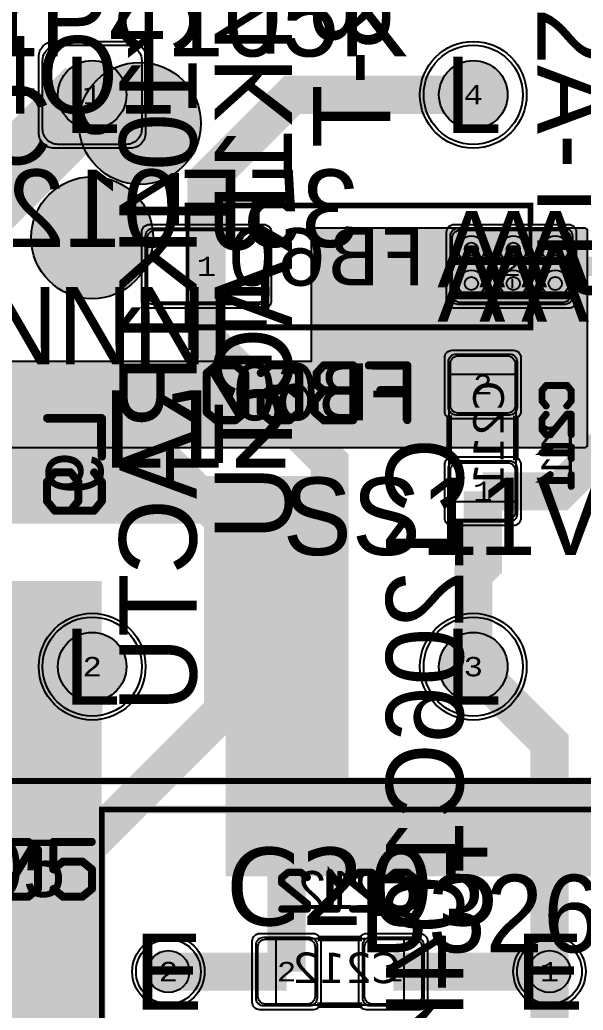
# Model space of a CAD drawing. Extents: x -23 to 289, y -67 to 135.
# Drawn here: x 252.35 to 267.13, y 12.74 to 38.72 of the extents above; entities that cross this region are included whole.
import ezdxf
from ezdxf.enums import TextEntityAlignment as Align

# ---------------------------------------------------------------- set-up
doc = ezdxf.new("R2010")
doc.units = 0
doc.header["$MEASUREMENT"] = 0
for name, color, linetype in [('ASSEMBLY_OUTLINES_BTM', 191, 'CONTINUOUS'), ('ASSEMBLY_OUTLINES_TOP', 102, 'CONTINUOUS'), ('ASSEMBLY_PART_NUMBERS_BTM', 191, 'CONTINUOUS'), ('ASSEMBLY_PART_NUMBERS_TOP', 102, 'CONTINUOUS'), ('ASSEMBLY_REF_DES_BTM', 191, 'CONTINUOUS'), ('ASSEMBLY_REF_DES_TOP', 102, 'CONTINUOUS'), ('DRILL_DRAWING', 21, 'CONTINUOUS'), ('GENERATED_SILKSCREEN_BTM', 255, 'CONTINUOUS'), ('GENERATED_SILKSCREEN_TOP', 140, 'CONTINUOUS'), ('PART_HOLES_LAYER_BOTTOM', 30, 'CONTINUOUS'), ('PART_HOLES_LAYER_TOP', 30, 'CONTINUOUS'), ('PART_PADS_LAYER_BOTTOM', 230, 'CONTINUOUS'), ('PART_PADS_LAYER_TOP', 150, 'CONTINUOUS'), ('PART_PADS_SMD_BTM', 230, 'CONTINUOUS'), ('PIN_NUMBERS_BTM', 8, 'CONTINUOUS'), ('PIN_NUMBERS_TOP', 8, 'CONTINUOUS'), ('PLACEMENT_OUTLINES_BTM', 222, 'CONTINUOUS'), ('PLACEMENT_OUTLINES_TOP', 130, 'CONTINUOUS'), ('PLANE_DATA_LAYER_TOP', 150, 'CONTINUOUS'), ('PLANE_SHAPES_LAYER_TOP', 150, 'CONTINUOUS'), ('SILKSCREEN_OUTLINES_BTM', 211, 'CONTINUOUS'), ('SILKSCREEN_OUTLINES_TOP', 150, 'CONTINUOUS'), ('SILKSCREEN_REF_DES_BTM', 211, 'CONTINUOUS'), ('SILKSCREEN_REF_DES_TOP', 150, 'CONTINUOUS'), ('SOLDERMASK_PADS_BTM', 12, 'CONTINUOUS'), ('SOLDERMASK_PADS_TOP', 180, 'CONTINUOUS'), ('SOLDERPASTE_PADS_BTM', 12, 'CONTINUOUS'), ('TRACES_LAYER_BOTTOM', 230, 'CONTINUOUS'), ('TRACES_LAYER_TOP', 150, 'CONTINUOUS'), ('VIA_HOLES_LAYER_BOTTOM', 30, 'CONTINUOUS'), ('VIA_HOLES_LAYER_TOP', 30, 'CONTINUOUS'), ('VIA_PADS_LAYER_BOTTOM', 230, 'CONTINUOUS'), ('VIA_PADS_LAYER_TOP', 150, 'CONTINUOUS')]:
    doc.layers.add(name, color=color, linetype=linetype)
doc.styles.add('COURIER_NEW', font='COUR.TTF')
doc.styles.add('VERDANA', font='verdana.TTF')
doc.styles.add('VERIBEST_GERBER_0', font='txt')

msp = doc.modelspace()

# ---------------------------------------------------------------- hatches: boundary and pattern name
at = {"layer": 'ASSEMBLY_OUTLINES_TOP'}
h = msp.add_hatch(color=256, dxfattribs=at)
edge = h.paths.add_edge_path()
edge.add_arc((255.5, 36), 1.600781, 0, 360)
at = {"layer": 'GENERATED_SILKSCREEN_TOP'}
h = msp.add_hatch(color=256, dxfattribs=at)
edge = h.paths.add_edge_path()
edge.add_arc((254.25, 33), 1.600781, 0, 360)
at = {"layer": 'PART_HOLES_LAYER_BOTTOM'}
h = msp.add_hatch(color=256, dxfattribs=at)
edge = h.paths.add_edge_path()
edge.add_arc((254.25, 36.75), 0.9, 0, 360)
h = msp.add_hatch(color=256, dxfattribs=at)
edge = h.paths.add_edge_path()
edge.add_arc((264.25, 36.75), 0.9, 0, 360)
h = msp.add_hatch(color=256, dxfattribs=at)
edge = h.paths.add_edge_path()
edge.add_arc((254.25, 21.75), 0.9, 0, 360)
h = msp.add_hatch(color=256, dxfattribs=at)
edge = h.paths.add_edge_path()
edge.add_arc((264.25, 21.75), 0.9, 0, 360)
h = msp.add_hatch(color=256, dxfattribs=at)
edge = h.paths.add_edge_path()
edge.add_arc((256.25, 13.75), 0.55, 0, 360)
h = msp.add_hatch(color=256, dxfattribs=at)
edge = h.paths.add_edge_path()
edge.add_arc((266.25, 13.75), 0.55, 0, 360)
at = {"layer": 'PART_HOLES_LAYER_TOP'}
h = msp.add_hatch(color=256, dxfattribs=at)
edge = h.paths.add_edge_path()
edge.add_arc((254.25, 36.75), 0.9, 0, 360)
h = msp.add_hatch(color=256, dxfattribs=at)
edge = h.paths.add_edge_path()
edge.add_arc((264.25, 36.75), 0.9, 0, 360)
h = msp.add_hatch(color=256, dxfattribs=at)
edge = h.paths.add_edge_path()
edge.add_arc((254.25, 21.75), 0.9, 0, 360)
h = msp.add_hatch(color=256, dxfattribs=at)
edge = h.paths.add_edge_path()
edge.add_arc((264.25, 21.75), 0.9, 0, 360)
h = msp.add_hatch(color=256, dxfattribs=at)
edge = h.paths.add_edge_path()
edge.add_arc((256.25, 13.75), 0.55, 0, 360)
h = msp.add_hatch(color=256, dxfattribs=at)
edge = h.paths.add_edge_path()
edge.add_arc((266.25, 13.75), 0.55, 0, 360)
at = {"layer": 'PLANE_DATA_LAYER_TOP'}
msp.add_hatch(color=256, dxfattribs=at).paths.add_polyline_path([(267.25, 33.1738, 0.414213562373095), (267.1738, 33.25), (260.0762, 33.25, 0.414213562373095), (260, 33.1738), (260, 29.750008, -0.414213562373095), (259.999992, 29.75), (231.8262, 29.75, 0.414213562373095), (231.75, 29.6738), (231.75, 27.5762, 0.414213562373095), (231.8262, 27.5), (267.1738, 27.5, 0.414213562373095), (267.25, 27.5762)], flags=0)
h = msp.add_hatch(color=256, dxfattribs=at)
h.paths.add_polyline_path([(272.5, 7.5762, -0.414213562373095), (272.4238, 7.5), (268.8262, 7.5, -0.414213562373095), (268.75, 7.5762), (268.75, 16.249992, 0.414213562373095), (268.749992, 16.25), (257.8262, 16.25, -0.414213562373095), (257.75, 16.3262), (257.75, 25.499992, 0.414213562373095), (257.749992, 25.5), (227.3262, 25.5, -0.414213562373095), (227.25, 25.5762), (227.25, 29.6738, -0.414213562373095), (227.3262, 29.75), (231.1738, 29.75, -0.414213562373095), (231.25, 29.6738), (231.25, 26.750008, 0.414213562373095), (231.250008, 26.75), (260.6738, 26.75, -0.414213562373095), (260.75, 26.6738), (260.75, 18.750008, 0.414213562373095), (260.750008, 18.75), (268.749992, 18.75, 0.414213562373095), (268.75, 18.750008), (268.75, 24.9238, -0.414213562373095), (268.8262, 25), (272.4238, 25, -0.414213562373095), (272.5, 24.9238)], flags=0)
h.paths.add_polyline_path([(271.35, 9.2, 0.414213562373095), (272.25, 10.1), (272.25, 11.3, 0.414213562373095), (271.35, 12.2), (270.15, 12.2, 0.414213562373095), (269.25, 11.3), (269.25, 10.1, 0.414213562373095), (270.15, 9.2)], flags=0)
h.paths.add_polyline_path([(269.25, 14.9, -0.9999999999999999), (272.25, 14.9, -0.9999999999999999)], flags=0)
h.paths.add_polyline_path([(269.25, 19.1, -0.9999999999999999), (272.25, 19.1, -0.9999999999999999)], flags=0)
h.paths.add_polyline_path([(269.25, 23.3, -0.9999999999999999), (272.25, 23.3, -0.9999999999999999)], flags=0)
h = msp.add_hatch(color=256, dxfattribs=at)
h.paths.add_polyline_path([(264.5, 0.8262, -0.414213562373095), (264.4238, 0.75), (254.5762, 0.75, -0.414213562373095), (254.5, 0.8262), (254.5, 7.999992, 0.414213562373095), (254.499992, 8), (242.8262, 8, -0.414213562373095), (242.75, 8.0762), (242.75, 18.4238, -0.414213562373095), (242.8262, 18.5), (250.749992, 18.5, 0.414213562373095), (250.75, 18.500008), (250.75, 23.9238, -0.414213562373095), (250.8262, 24), (254.4238, 24, -0.414213562373095), (254.5, 23.9238), (254.5, 23.618133, -0.4416541567299518), (254.416741, 23.542261, 0.4416528711656548), (252.45, 21.750001), (252.45, 21.749999, 0.4416528711656548), (254.416741, 19.957739, -0.4416541567299518), (254.5, 19.881867), (254.5, 11.500008, 0.414213562373095), (254.500008, 11.5), (264.4238, 11.5, -0.414213562373095), (264.5, 11.4238)], flags=0)
h.paths.add_polyline_path([(254.9, 4.75, -0.9999999999999999), (257.6, 4.75, -0.9999999999999999)], flags=0)
for points in [[(254.25, 21.75), (253.878642, 23.589081)], [(254.25, 21.75), (252.376329, 21.652625)], [(254.25, 21.75), (254.071282, 19.882331)]]:
    msp.add_hatch(color=256, dxfattribs=at).paths.add_polyline_path(points, is_closed=False, flags=0)
at = {"layer": 'SILKSCREEN_OUTLINES_TOP'}
h = msp.add_hatch(color=256, dxfattribs=at)
edge = h.paths.add_edge_path()
edge.add_arc((254.25, 33), 1.600781, 0, 360)
at = {"layer": 'VIA_HOLES_LAYER_BOTTOM'}
h = msp.add_hatch(color=256, dxfattribs=at)
edge = h.paths.add_edge_path()
edge.add_arc((264.2, 32.7), 0.175, 0, 360)
h = msp.add_hatch(color=256, dxfattribs=at)
edge = h.paths.add_edge_path()
edge.add_arc((265.3, 32.7), 0.175, 0, 360)
h = msp.add_hatch(color=256, dxfattribs=at)
edge = h.paths.add_edge_path()
edge.add_arc((266.4, 32.7), 0.175, 0, 360)
h = msp.add_hatch(color=256, dxfattribs=at)
edge = h.paths.add_edge_path()
edge.add_arc((264.2, 31.8), 0.175, 0, 360)
h = msp.add_hatch(color=256, dxfattribs=at)
edge = h.paths.add_edge_path()
edge.add_arc((265.3, 31.8), 0.175, 0, 360)
h = msp.add_hatch(color=256, dxfattribs=at)
edge = h.paths.add_edge_path()
edge.add_arc((266.4, 31.8), 0.175, 0, 360)
at = {"layer": 'VIA_HOLES_LAYER_TOP'}
h = msp.add_hatch(color=256, dxfattribs=at)
edge = h.paths.add_edge_path()
edge.add_arc((264.2, 32.7), 0.175, 0, 360)
h = msp.add_hatch(color=256, dxfattribs=at)
edge = h.paths.add_edge_path()
edge.add_arc((265.3, 32.7), 0.175, 0, 360)
h = msp.add_hatch(color=256, dxfattribs=at)
edge = h.paths.add_edge_path()
edge.add_arc((266.4, 32.7), 0.175, 0, 360)
h = msp.add_hatch(color=256, dxfattribs=at)
edge = h.paths.add_edge_path()
edge.add_arc((264.2, 31.8), 0.175, 0, 360)
h = msp.add_hatch(color=256, dxfattribs=at)
edge = h.paths.add_edge_path()
edge.add_arc((265.3, 31.8), 0.175, 0, 360)
h = msp.add_hatch(color=256, dxfattribs=at)
edge = h.paths.add_edge_path()
edge.add_arc((266.4, 31.8), 0.175, 0, 360)

# ---------------------------------------------------------------- linework, layer by layer
at = {"layer": 'ASSEMBLY_OUTLINES_BTM', "const_width": 0.1}
msp.add_lwpolyline([(256.75, 30.65), (256.75, 33.85), (265.75, 33.85), (265.75, 30.65)], close=True, dxfattribs=at)
at = {"layer": 'ASSEMBLY_OUTLINES_BTM'}
for points in [[(263.62, 26.07), (263.62, 29.42), (265.37, 29.42), (265.37, 26.07)], [(259.08, 12.87), (259.08, 14.62), (262.43, 14.62), (262.43, 12.87)]]:
    msp.add_lwpolyline(points, close=True, dxfattribs=at)
at = {"layer": 'ASSEMBLY_OUTLINES_TOP', "const_width": 0.2}
for points in [[(250.75, 18.75), (250.75, 39.75), (267.75, 39.75), (267.75, 18.75)], [(254.5, 9.5), (254.5, 18), (268, 18), (268, 9.5)]]:
    msp.add_lwpolyline(points, close=True, dxfattribs=at)
at = {"layer": 'ASSEMBLY_OUTLINES_TOP'}
msp.add_circle((255.5, 36), 1.600781, dxfattribs=at)
at = {"layer": 'GENERATED_SILKSCREEN_BTM', "const_width": 0.15}
for points in [[(265.750005, 33.325), (265.749995, 33.325), (265.749995, 33.849995), (256.750005, 33.849995), (256.750005, 33.325), (256.749995, 33.325), (256.749995, 33.85, -0.4142135624), (256.75, 33.850005), (265.75, 33.850005, -0.4142135624), (265.750005, 33.85), (265.750005, 33.325)], [(265.750005, 30.65, -0.4142135624), (265.75, 30.649995), (256.75, 30.649995, -0.4142135624), (256.749995, 30.65), (256.749995, 31.175), (256.750005, 31.175), (256.750005, 30.650005), (265.749995, 30.650005), (265.749995, 31.175), (265.750005, 31.175), (265.750005, 30.65)], [(263.620005, 27.157911, 1.22306e-05), (263.619995, 27.157902), (263.619995, 28.342098, 1.22306e-05), (263.620005, 28.342089), (263.620005, 27.157911)], [(265.370005, 27.166156, 1.1642e-05), (265.369995, 27.166164), (265.369995, 28.333836, 1.1642e-05), (265.370005, 28.333844), (265.370005, 27.166156)], [(261.333844, 14.620005, 1.1642e-05), (261.333836, 14.619995), (260.166164, 14.619995, 1.1642e-05), (260.166156, 14.620005), (261.333844, 14.620005)], [(261.342098, 12.869995), (260.157902, 12.869995, 1.22306e-05), (260.157911, 12.870005), (261.342089, 12.870005, 1.22306e-05), (261.342098, 12.869995)]]:
    msp.add_lwpolyline(points, format="xyb", dxfattribs=at)
for points in [[(258.2815, 29.473), (258.0295, 29.6785), (258.0235, 29.68), (258.0205, 29.6815), (258.0175, 29.683), (258.0115, 29.6845), (257.506, 29.6845), (257.5, 29.683), (257.497, 29.6815), (257.4925, 29.68), (257.4865, 29.6785), (257.2345, 29.473), (257.23, 29.4655), (257.2285, 29.4595), (257.2255, 29.455), (257.224, 29.449), (257.224, 28.42), (257.2255, 28.4155), (257.2285, 28.405), (257.23, 28.402), (257.2345, 28.396), (257.4865, 28.1905), (257.4925, 28.189), (257.497, 28.1875), (257.4985, 28.186), (257.5015, 28.1845), (257.506, 28.1845), (258.0115, 28.1845), (258.0175, 28.186), (258.0235, 28.1875), (258.0295, 28.1905), (258.2815, 28.396), (258.286, 28.399), (258.2875, 28.4005), (258.2905, 28.405), (258.2935, 28.4155), (258.295, 28.42), (258.295, 29.449), (258.2935, 29.455), (258.2905, 29.4595), (258.289, 29.4655), (258.2815, 29.473)], [(258.097, 28.321), (258.0025, 28.246), (257.518, 28.246), (257.284, 28.435), (257.284, 29.434), (257.3725, 29.5045), (258.097, 28.321)], [(258.2335, 29.434), (258.2335, 28.435), (258.145, 28.36), (257.419, 29.5435), (257.518, 29.623), (258.0025, 29.623), (258.2335, 29.434)], [(258.904, 29.6785), (258.652, 29.473), (258.646, 29.4655), (258.643, 29.4535), (258.6445, 29.4445), (258.6475, 29.437), (258.652, 29.431), (258.6595, 29.425), (258.667, 29.4205), (258.6745, 29.419), (258.682, 29.419), (258.688, 29.4235), (258.934, 29.623), (259.42, 29.623), (259.651, 29.434), (259.651, 28.8955), (259.447, 29.062), (259.441, 29.0635), (259.438, 29.065), (259.4365, 29.065), (259.4365, 29.0665), (259.429, 29.068), (258.9235, 29.068), (258.9175, 29.0665), (258.9175, 29.065), (258.9145, 29.065), (258.91, 29.0635), (258.9055, 29.062), (258.652, 28.858), (258.6505, 28.8535), (258.6475, 28.852), (258.646, 28.8505), (258.646, 28.8475), (258.643, 28.837), (258.6415, 28.8325), (258.6415, 28.42), (258.643, 28.4125), (258.646, 28.4065), (258.6475, 28.4005), (258.652, 28.396), (258.904, 28.1905), (258.9115, 28.1875), (258.913, 28.186), (258.9175, 28.186), (258.919, 28.1845), (258.9205, 28.1845), (258.9235, 28.1845), (259.429, 28.1845), (259.435, 28.186), (259.441, 28.1875), (259.447, 28.1905), (259.699, 28.396), (259.7035, 28.399), (259.705, 28.4005), (259.708, 28.405), (259.711, 28.4155), (259.7125, 28.42), (259.7125, 29.449), (259.711, 29.4565), (259.708, 29.4625), (259.705, 29.4655), (259.7035, 29.4685), (259.699, 29.473), (259.447, 29.6785), (259.441, 29.68), (259.438, 29.6815), (259.435, 29.683), (259.429, 29.6845), (258.9235, 29.6845), (258.9175, 29.683), (258.9145, 29.6815), (258.91, 29.68), (258.904, 29.6785)], [(260.1085, 29.4595), (260.302, 29.674), (260.3125, 29.6815), (260.323, 29.6845), (261.1015, 29.6845), (261.112, 29.6815), (261.121, 29.674), (261.1285, 29.665), (261.1315, 29.6545), (261.1315, 28.999), (261.1315, 28.9945), (261.1315, 28.99), (261.1315, 28.2145), (261.1285, 28.204), (261.121, 28.1935), (261.112, 28.186), (261.1015, 28.1845), (260.314, 28.1845), (260.068, 28.399), (260.062, 28.408), (260.059, 28.42), (260.059, 28.741), (260.2795, 28.99), (260.122, 29.116), (260.1175, 29.122), (260.113, 29.1295), (260.11, 29.137), (260.1085, 29.1415), (260.1085, 29.4595)], [(261.0685, 29.623), (260.338, 29.623), (260.17, 29.4355), (260.17, 29.158), (260.3365, 29.0245), (261.0685, 29.0245), (261.0685, 29.623)], [(261.5065, 29.623), (261.496, 29.626), (261.487, 29.632), (261.4825, 29.6425), (261.481, 29.653), (261.4825, 29.665), (261.487, 29.674), (261.496, 29.6815), (261.5065, 29.6845), (262.519, 29.6845), (262.5295, 29.6815), (262.5385, 29.674), (262.546, 29.665), (262.549, 29.6545), (262.549, 28.2145), (262.546, 28.204), (262.5385, 28.195), (262.5295, 28.1905), (262.519, 28.189), (262.507, 28.1905), (262.4965, 28.195), (262.489, 28.204), (262.486, 28.2145), (262.486, 28.972), (261.8065, 28.972), (261.796, 28.9735), (261.787, 28.981), (261.7825, 28.9915), (261.781, 29.002), (261.7825, 29.0125), (261.787, 29.023), (261.796, 29.0305), (261.8065, 29.0335), (262.486, 29.0335), (262.486, 29.623), (261.5065, 29.623)], [(266.8336, 29.0004), (266.724, 29.1348), (266.7216, 29.1388), (266.7184, 29.1396), (266.7152, 29.1412), (266.7112, 29.142), (266.1624, 29.142), (266.1584, 29.1412), (266.1552, 29.1396), (266.1536, 29.138), (266.152, 29.1372), (266.1496, 29.1348), (266.04, 29.0004), (266.0392, 28.998), (266.0384, 28.9956), (266.0376, 28.9948), (266.0368, 28.9916), (266.0368, 28.722), (266.0376, 28.718), (266.0384, 28.7164), (266.0392, 28.714), (266.04, 28.7116), (266.1496, 28.5764), (266.1536, 28.5732), (266.16, 28.5716), (266.164, 28.5724), (266.1688, 28.574), (266.172, 28.5764), (266.1752, 28.5804), (266.1776, 28.5844), (266.1784, 28.5884), (266.1784, 28.5924), (266.176, 28.5956), (266.0696, 28.7276), (266.0696, 28.986), (266.1704, 29.1092), (266.7032, 29.1092), (266.804, 28.986), (266.804, 28.7276), (266.6976, 28.5956), (266.696, 28.5924), (266.6952, 28.5884), (266.696, 28.5844), (266.6984, 28.5804), (266.7016, 28.5764), (266.7056, 28.574), (266.7096, 28.5724), (266.7152, 28.5716), (266.72, 28.5732), (266.724, 28.5764), (266.8336, 28.7116), (266.8352, 28.7148), (266.836, 28.7156), (266.836, 28.718), (266.8368, 28.7188), (266.8368, 28.7196), (266.8368, 28.722), (266.8368, 28.9916), (266.836, 28.9948), (266.8352, 28.998), (266.8336, 29.0004)], [(259.651, 28.8175), (259.651, 28.435), (259.42, 28.246), (258.9355, 28.246), (258.7015, 28.435), (258.7015, 28.8175), (258.9355, 29.008), (259.42, 29.008), (259.651, 28.8175)], [(261.0685, 28.963), (260.3395, 28.963), (260.119, 28.7155), (260.119, 28.4335), (260.3365, 28.246), (261.0685, 28.246), (261.0685, 28.963)], [(254.504, 28.299), (254.516, 28.296), (254.5235, 28.287), (254.5325, 28.2795), (254.534, 28.269), (254.534, 27.2565), (254.5325, 27.246), (254.525, 27.237), (254.5145, 27.2325), (254.504, 27.231), (254.492, 27.2325), (254.4815, 27.237), (254.4755, 27.246), (254.4725, 27.2565), (254.4725, 28.236), (253.064, 28.236), (253.0535, 28.239), (253.0445, 28.2465), (253.04, 28.257), (253.0385, 28.269), (253.04, 28.2795), (253.0445, 28.2885), (253.0535, 28.296), (253.064, 28.299), (254.504, 28.299)], [(266.04, 27.9564), (266.1496, 27.822), (266.1536, 27.8196), (266.1568, 27.8188), (266.1592, 27.8172), (266.1624, 27.8164), (266.272, 27.8164), (266.2744, 27.8172), (266.28, 27.8188), (266.284, 27.8196), (266.2856, 27.822), (266.7184, 28.3548), (266.804, 28.3548), (266.804, 27.8324), (266.8056, 27.8268), (266.8088, 27.822), (266.8144, 27.8196), (266.8208, 27.8188), (266.8264, 27.8196), (266.832, 27.822), (266.8352, 27.8268), (266.8368, 27.8324), (266.8368, 28.3716), (266.8352, 28.378), (266.8312, 28.382), (266.8272, 28.386), (266.8208, 28.3876), (266.7112, 28.3876), (266.7088, 28.3868), (266.7032, 28.3852), (266.7008, 28.3836), (266.6992, 28.382), (266.6976, 28.3804), (266.264, 27.8484), (266.1704, 27.8484), (266.0696, 27.9732), (266.0696, 28.2316), (266.176, 28.362), (266.1776, 28.3676), (266.1768, 28.3724), (266.1744, 28.378), (266.1696, 28.3812), (266.1648, 28.3844), (266.1592, 28.3852), (266.1536, 28.3844), (266.1496, 28.3804), (266.04, 28.246), (266.0392, 28.2428), (266.0384, 28.2404), (266.0376, 28.2396), (266.0368, 28.2364), (266.0368, 27.9668), (266.0376, 27.9636), (266.0376, 27.9628), (266.0384, 27.962), (266.0392, 27.9596), (266.04, 27.9564)], [(266.804, 27.5164), (266.8056, 27.5228), (266.8088, 27.526), (266.8144, 27.5284), (266.8208, 27.5292), (266.8264, 27.5284), (266.832, 27.526), (266.836, 27.5228), (266.8368, 27.5164), (266.8368, 27.2044), (266.836, 27.1988), (266.832, 27.194), (266.8264, 27.1916), (266.8208, 27.1908), (266.8144, 27.1916), (266.8088, 27.194), (266.8056, 27.1988), (266.804, 27.2044), (266.804, 27.3452), (266.0528, 27.3452), (266.0472, 27.346), (266.0432, 27.3484), (266.0408, 27.3524), (266.04, 27.358), (266.0392, 27.362), (266.0392, 27.366), (266.0408, 27.3692), (266.044, 27.3724), (266.2632, 27.5284), (266.2688, 27.5308), (266.2744, 27.5308), (266.2792, 27.5284), (266.2832, 27.5244), (266.2864, 27.5196), (266.288, 27.514), (266.288, 27.5108), (266.2864, 27.5084), (266.2848, 27.506), (266.2824, 27.5044), (266.1032, 27.3764), (266.804, 27.3764), (266.804, 27.5164)], [(254.528, 26.6145), (254.3225, 26.8665), (254.315, 26.874), (254.306, 26.8755), (254.2955, 26.874), (254.285, 26.868), (254.2775, 26.862), (254.2715, 26.8515), (254.27, 26.8425), (254.273, 26.832), (254.4725, 26.5875), (254.4725, 26.103), (254.2835, 25.869), (253.745, 25.869), (253.91, 26.073), (253.913, 26.079), (253.9145, 26.0805), (253.916, 26.085), (253.916, 26.091), (253.916, 26.5965), (253.916, 26.6025), (253.913, 26.6115), (253.91, 26.6145), (253.706, 26.8665), (253.7045, 26.8695), (253.7015, 26.8725), (253.697, 26.8755), (253.6865, 26.8785), (253.6805, 26.88), (253.2695, 26.88), (253.262, 26.8785), (253.256, 26.8755), (253.2515, 26.8725), (253.25, 26.8695), (253.2455, 26.8665), (253.04, 26.6145), (253.0385, 26.6085), (253.037, 26.604), (253.0355, 26.6025), (253.034, 26.5965), (253.034, 26.091), (253.0355, 26.085), (253.0355, 26.0835), (253.037, 26.082), (253.0385, 26.0775), (253.04, 26.0715), (253.2455, 25.8195), (253.253, 25.815), (253.259, 25.8135), (253.2635, 25.8105), (253.2695, 25.809), (254.2985, 25.809), (254.303, 25.8105), (254.3135, 25.8135), (254.3165, 25.815), (254.3225, 25.8195), (254.528, 26.0715), (254.531, 26.079), (254.5325, 26.0805), (254.5325, 26.0835), (254.534, 26.0865), (254.534, 26.088), (254.534, 26.091), (254.534, 26.5965), (254.5325, 26.6025), (254.531, 26.6085), (254.528, 26.6145)], [(253.2845, 26.8185), (253.6655, 26.8185), (253.856, 26.5875), (253.856, 26.103), (253.6655, 25.869), (253.2845, 25.869), (253.0955, 26.103), (253.0955, 26.5875), (253.2845, 26.8185)], [(266.804, 26.7884), (266.8056, 26.7948), (266.8088, 26.798), (266.8144, 26.8004), (266.8208, 26.8012), (266.8264, 26.8004), (266.832, 26.798), (266.836, 26.7948), (266.8368, 26.7884), (266.8368, 26.4764), (266.836, 26.4708), (266.832, 26.466), (266.8264, 26.4636), (266.8208, 26.4628), (266.8144, 26.4636), (266.8088, 26.466), (266.8056, 26.4708), (266.804, 26.4764), (266.804, 26.6172), (266.0528, 26.6172), (266.0472, 26.618), (266.0432, 26.6204), (266.0408, 26.6244), (266.04, 26.63), (266.0392, 26.634), (266.0392, 26.638), (266.0408, 26.6412), (266.044, 26.6444), (266.2632, 26.8004), (266.2688, 26.8028), (266.2744, 26.8028), (266.2792, 26.8004), (266.2832, 26.7964), (266.2864, 26.7916), (266.288, 26.786), (266.288, 26.7828), (266.2864, 26.7804), (266.2848, 26.778), (266.2824, 26.7764), (266.1032, 26.6484), (266.804, 26.6484), (266.804, 26.7884)], [(259.3785, 16.369), (259.2105, 16.232), (259.2075, 16.227), (259.2065, 16.223), (259.2045, 16.22), (259.2035, 16.216), (259.2035, 16.079), (259.2045, 16.075), (259.2065, 16.069), (259.2075, 16.064), (259.2105, 16.062), (259.8765, 15.521), (259.8765, 15.414), (259.2235, 15.414), (259.2165, 15.412), (259.2105, 15.408), (259.2075, 15.401), (259.2065, 15.393), (259.2075, 15.386), (259.2105, 15.379), (259.2165, 15.375), (259.2235, 15.373), (259.8975, 15.373), (259.9055, 15.375), (259.9105, 15.38), (259.9155, 15.385), (259.9175, 15.393), (259.9175, 15.53), (259.9165, 15.533), (259.9145, 15.54), (259.9125, 15.543), (259.9115, 15.545), (259.9085, 15.547), (259.2435, 16.089), (259.2435, 16.206), (259.3995, 16.332), (259.7225, 16.332), (259.8855, 16.199), (259.8925, 16.197), (259.8995, 16.198), (259.9055, 16.201), (259.9105, 16.207), (259.9135, 16.213), (259.9145, 16.22), (259.9135, 16.227), (259.9115, 16.23), (259.9085, 16.232), (259.7405, 16.369), (259.7365, 16.37), (259.7345, 16.371), (259.7325, 16.372), (259.7285, 16.373), (259.3915, 16.373), (259.3875, 16.372), (259.3855, 16.371), (259.3825, 16.37), (259.3785, 16.369)], [(260.6835, 15.414), (260.6915, 15.412), (260.6965, 15.408), (260.6985, 15.401), (260.6995, 15.393), (260.6985, 15.386), (260.6965, 15.379), (260.6915, 15.374), (260.6835, 15.373), (260.2935, 15.373), (260.2865, 15.374), (260.2805, 15.379), (260.2775, 15.386), (260.2765, 15.393), (260.2775, 15.401), (260.2805, 15.408), (260.2865, 15.412), (260.2935, 15.414), (260.4695, 15.414), (260.4695, 16.353), (260.4705, 16.36), (260.4735, 16.365), (260.4785, 16.368), (260.4855, 16.369), (260.4905, 16.37), (260.4955, 16.37), (260.4995, 16.368), (260.5035, 16.364), (260.6985, 16.09), (260.7005, 16.086), (260.7015, 16.083), (260.7015, 16.076), (260.6985, 16.07), (260.6935, 16.065), (260.6875, 16.061), (260.6805, 16.059), (260.6765, 16.059), (260.6735, 16.06), (260.6685, 16.066), (260.5085, 16.29), (260.5085, 15.414), (260.6835, 15.414)], [(261.2335, 16.369), (261.0655, 16.232), (261.0625, 16.227), (261.0615, 16.223), (261.0595, 16.22), (261.0585, 16.216), (261.0585, 16.079), (261.0595, 16.075), (261.0615, 16.069), (261.0625, 16.064), (261.0655, 16.062), (261.7315, 15.521), (261.7315, 15.414), (261.0785, 15.414), (261.0715, 15.412), (261.0655, 15.408), (261.0625, 15.401), (261.0615, 15.393), (261.0625, 15.386), (261.0655, 15.379), (261.0715, 15.375), (261.0785, 15.373), (261.7525, 15.373), (261.7605, 15.375), (261.7655, 15.38), (261.7705, 15.385), (261.7725, 15.393), (261.7725, 15.53), (261.7715, 15.533), (261.7695, 15.54), (261.7675, 15.543), (261.7665, 15.545), (261.7635, 15.547), (261.0985, 16.089), (261.0985, 16.206), (261.2545, 16.332), (261.5775, 16.332), (261.7405, 16.199), (261.7475, 16.197), (261.7545, 16.198), (261.7605, 16.201), (261.7655, 16.207), (261.7685, 16.213), (261.7695, 16.22), (261.7685, 16.227), (261.7665, 16.23), (261.7635, 16.232), (261.5955, 16.369), (261.5915, 16.37), (261.5895, 16.371), (261.5875, 16.372), (261.5835, 16.373), (261.2465, 16.373), (261.2425, 16.372), (261.2405, 16.371), (261.2375, 16.37), (261.2335, 16.369)], [(262.5385, 15.377), (262.7065, 15.514), (262.7115, 15.517), (262.7125, 15.521), (262.7145, 15.525), (262.7155, 15.53), (262.7155, 16.216), (262.7145, 16.221), (262.7125, 16.225), (262.7105, 16.227), (262.7095, 16.229), (262.7075, 16.232), (262.5385, 16.369), (262.5355, 16.37), (262.5325, 16.371), (262.5315, 16.372), (262.5275, 16.373), (262.1905, 16.373), (262.1855, 16.372), (262.1835, 16.371), (262.1805, 16.37), (262.1775, 16.369), (262.0085, 16.232), (262.0045, 16.227), (262.0025, 16.219), (262.0035, 16.213), (262.0055, 16.208), (262.0085, 16.204), (262.0135, 16.2), (262.0185, 16.197), (262.0235, 16.196), (262.0285, 16.196), (262.0325, 16.199), (262.1975, 16.332), (262.5205, 16.332), (262.6745, 16.206), (262.6745, 15.54), (262.5205, 15.414), (262.1975, 15.414), (262.0325, 15.547), (262.0285, 15.549), (262.0235, 15.55), (262.0185, 15.549), (262.0135, 15.546), (262.0085, 15.542), (262.0055, 15.537), (262.0035, 15.531), (262.0025, 15.525), (262.0045, 15.519), (262.0085, 15.514), (262.1775, 15.377), (262.1815, 15.375), (262.1825, 15.374), (262.1855, 15.374), (262.1865, 15.373), (262.1875, 15.373), (262.1905, 15.373), (262.5275, 15.373), (262.5315, 15.374), (262.5355, 15.375), (262.5385, 15.377)]]:
    msp.add_lwpolyline(points, dxfattribs=at)
at = {"layer": 'GENERATED_SILKSCREEN_TOP', "const_width": 0.15}
for points in [[(250.75, 18.75), (250.75, 39.75), (267.75, 39.75), (267.75, 18.75)], [(254.5, 9.5), (254.5, 18), (268, 18), (268, 9.5)]]:
    msp.add_lwpolyline(points, close=True, dxfattribs=at)
for points in [[(251.846, 16.934), (251.846, 15.935), (251.9345, 15.86), (252.6605, 17.0435), (252.5615, 17.123), (252.077, 17.123), (251.846, 16.934)], [(252.068, 17.1845), (252.5735, 17.1845), (252.5795, 17.183), (252.581, 17.183), (252.5825, 17.1815), (252.587, 17.18), (252.593, 17.1785), (252.845, 16.973), (252.8495, 16.9655), (252.851, 16.9595), (252.854, 16.955), (252.8555, 16.949), (252.8555, 15.92), (252.854, 15.9155), (252.851, 15.905), (252.8495, 15.902), (252.845, 15.896), (252.593, 15.6905), (252.587, 15.689), (252.584, 15.6875), (252.581, 15.686), (252.578, 15.6845), (252.5735, 15.6845), (252.068, 15.6845)], [(253.484, 16.6685), (253.478, 16.667), (253.4735, 16.6655), (253.4675, 16.6625), (253.2635, 16.4975), (253.2635, 17.123), (254.243, 17.123), (254.2535, 17.126), (254.2625, 17.132), (254.267, 17.1425), (254.2685, 17.153), (254.267, 17.165), (254.2625, 17.174), (254.2535, 17.1815), (254.243, 17.1845), (253.2305, 17.1845), (253.22, 17.1815), (253.211, 17.174), (253.2035, 17.165), (253.2005, 17.1545), (253.2005, 16.433), (253.202, 16.4225), (253.2065, 16.415), (253.2125, 16.4105), (253.223, 16.4075), (253.2305, 16.4045), (253.2365, 16.403), (253.244, 16.4045), (253.25, 16.409), (253.4945, 16.6085), (253.979, 16.6085), (254.213, 16.418), (254.213, 15.935), (253.979, 15.7475), (253.4945, 15.7475), (253.25, 15.9455), (253.2395, 15.95), (253.2305, 15.95), (253.2215, 15.944), (253.2125, 15.9365), (253.2065, 15.926), (253.205, 15.9155), (253.2065, 15.905), (253.214, 15.8975), (253.4675, 15.6905), (253.472, 15.6875), (253.478, 15.6875), (253.484, 15.6845), (253.9895, 15.6845), (253.994, 15.6845), (253.9955, 15.686), (253.997, 15.686), (254, 15.6875), (254.003, 15.6875), (254.009, 15.6905), (254.2625, 15.8975), (254.267, 15.902), (254.2685, 15.905), (254.2715, 15.914), (254.273, 15.92), (254.273, 16.433), (254.2715, 16.439), (254.2685, 16.448), (254.2685, 16.451), (254.267, 16.4525), (254.264, 16.4555), (254.2625, 16.4585), (254.009, 16.6625), (254.0015, 16.6655), (253.9955, 16.667), (253.9895, 16.6685), (253.484, 16.6685)], [(251.9825, 15.821), (252.077, 15.746), (252.5615, 15.746), (252.7955, 15.935), (252.7955, 16.934), (252.707, 17.0045), (251.9825, 15.821)]]:
    msp.add_lwpolyline(points, dxfattribs=at)
at = {"layer": 'GENERATED_SILKSCREEN_TOP'}
msp.add_circle((254.25, 33), 1.600781, dxfattribs=at)
at = {"layer": 'PART_HOLES_LAYER_BOTTOM'}
for centre, radius in [((254.25, 36.75), 0.9), ((264.25, 36.75), 0.9), ((254.25, 21.75), 0.9), ((264.25, 21.75), 0.9), ((256.25, 13.75), 0.55), ((266.25, 13.75), 0.55)]:
    msp.add_circle(centre, radius, dxfattribs=at)
at = {"layer": 'PART_HOLES_LAYER_TOP'}
for centre, radius in [((254.25, 36.75), 0.9), ((264.25, 36.75), 0.9), ((254.25, 21.75), 0.9), ((264.25, 21.75), 0.9), ((256.25, 13.75), 0.55), ((266.25, 13.75), 0.55)]:
    msp.add_circle(centre, radius, dxfattribs=at)
at = {"layer": 'PART_PADS_LAYER_BOTTOM'}
msp.add_lwpolyline([(252.95, 37.65, -0.4142135624), (253.35, 38.05), (255.15, 38.05, -0.4142135624), (255.55, 37.65), (255.55, 35.85, -0.4142135624), (255.15, 35.45), (253.35, 35.45, -0.4142135624), (252.95, 35.85)], format="xyb", close=True, dxfattribs=at)
for centre, radius in [((264.25, 36.75), 1.3), ((254.25, 21.75), 1.3), ((264.25, 21.75), 1.3), ((256.25, 13.75), 0.85), ((266.25, 13.75), 0.85)]:
    msp.add_circle(centre, radius, dxfattribs=at)
at = {"layer": 'PART_PADS_LAYER_TOP'}
msp.add_lwpolyline([(252.95, 37.65, -0.4142135624), (253.35, 38.05), (255.15, 38.05, -0.4142135624), (255.55, 37.65), (255.55, 35.85, -0.4142135624), (255.15, 35.45), (253.35, 35.45, -0.4142135624), (252.95, 35.85)], format="xyb", close=True, dxfattribs=at)
for centre, radius in [((264.25, 36.75), 1.3), ((254.25, 21.75), 1.3), ((264.25, 21.75), 1.3), ((256.25, 13.75), 0.85), ((266.25, 13.75), 0.85)]:
    msp.add_circle(centre, radius, dxfattribs=at)
at = {"layer": 'PART_PADS_SMD_BTM'}
for points in [[(255.65, 33.05, -0.4142135624), (255.85, 33.25), (258.65, 33.25, -0.4142135624), (258.85, 33.05), (258.85, 31.45, -0.4142135624), (258.65, 31.25), (255.85, 31.25, -0.4142135624), (255.65, 31.45)], [(263.65, 33.05, -0.4142135624), (263.85, 33.25), (266.65, 33.25, -0.4142135624), (266.85, 33.05), (266.85, 31.45, -0.4142135624), (266.65, 31.25), (263.85, 31.25, -0.4142135624), (263.65, 31.45)], [(263.6, 29.75, -0.4142135624), (263.8, 29.95), (265.2, 29.95, -0.4142135624), (265.4, 29.75), (265.4, 28.55, -0.4142135624), (265.2, 28.35), (263.8, 28.35, -0.4142135624), (263.6, 28.55)], [(263.6, 26.95, -0.4142135624), (263.8, 27.15), (265.2, 27.15, -0.4142135624), (265.4, 26.95), (265.4, 25.75, -0.4142135624), (265.2, 25.55), (263.8, 25.55, -0.4142135624), (263.6, 25.75)], [(258.75, 12.85, -0.4142135624), (258.55, 13.05), (258.55, 14.45, -0.4142135624), (258.75, 14.65), (259.95, 14.65, -0.4142135624), (260.15, 14.45), (260.15, 13.05, -0.4142135624), (259.95, 12.85)], [(261.55, 12.85, -0.4142135624), (261.35, 13.05), (261.35, 14.45, -0.4142135624), (261.55, 14.65), (262.75, 14.65, -0.4142135624), (262.95, 14.45), (262.95, 13.05, -0.4142135624), (262.75, 12.85)]]:
    msp.add_lwpolyline(points, format="xyb", close=True, dxfattribs=at)
at = {"layer": 'PLACEMENT_OUTLINES_BTM'}
for points in [[(256.75, 30.65), (256.75, 33.85), (265.75, 33.85), (265.75, 30.65)], [(263.62, 26.07), (263.62, 29.42), (265.37, 29.42), (265.37, 26.07)], [(259.08, 12.87), (259.08, 14.62), (262.43, 14.62), (262.43, 12.87)]]:
    msp.add_lwpolyline(points, close=True, dxfattribs=at)
at = {"layer": 'PLACEMENT_OUTLINES_TOP'}
for points in [[(250.75, 18.75), (250.75, 39.75), (267.75, 39.75), (267.75, 18.75)], [(254.5, 9.5), (254.5, 18), (268, 18), (268, 9.5)]]:
    msp.add_lwpolyline(points, close=True, dxfattribs=at)
at = {"layer": 'PLANE_DATA_LAYER_TOP'}
msp.add_lwpolyline([(267.25, 33.1738, 0.4142135624), (267.1738, 33.25), (260.0762, 33.25, 0.4142135624), (260, 33.1738), (260, 29.750008, -0.4142135624), (259.999992, 29.75), (231.8262, 29.75, 0.4142135624), (231.75, 29.6738), (231.75, 27.5762, 0.4142135624), (231.8262, 27.5), (267.1738, 27.5, 0.4142135624), (267.25, 27.5762)], format="xyb", close=True, dxfattribs=at)
at = {"layer": 'PLANE_DATA_LAYER_TOP', "const_width": 0.75}
for points in [[(254.25, 21.75), (253.878642, 23.589081)], [(254.25, 21.75), (252.376329, 21.652625)], [(254.25, 21.75), (254.071282, 19.882331)]]:
    msp.add_lwpolyline(points, dxfattribs=at)
at = {"layer": 'PLANE_SHAPES_LAYER_TOP'}
for points in [[(260, 31.25), (267.25, 31.25), (260, 33.25), (267.25, 33.25)], [(260, 27.5), (267.25, 27.5), (260, 31.25), (267.25, 31.25)], [(231.75, 27.5), (260, 27.5), (231.75, 29.75), (260, 29.75)], [(227.25, 25.5), (257.75, 25.5), (227.25, 26.75), (257.75, 26.75)], [(257.75, 18.75), (260.75, 18.75), (257.75, 26.75), (260.75, 26.75)], [(250.75, 18.5), (254.5, 18.5), (250.75, 24), (254.5, 24)], [(257.75, 16.25), (268.75, 16.25), (257.75, 18.75), (268.75, 18.75)], [(242.75, 8), (254.5, 8), (242.75, 18.5), (254.5, 18.5)]]:
    msp.add_solid(points, dxfattribs=at)
at = {"layer": 'SILKSCREEN_OUTLINES_BTM'}
for points in [[(256.75, 30.65), (256.75, 33.85), (265.75, 33.85), (265.75, 30.65)], [(263.62, 26.07), (263.62, 29.42), (265.37, 29.42), (265.37, 26.07)], [(259.08, 12.87), (259.08, 14.62), (262.43, 14.62), (262.43, 12.87)]]:
    msp.add_lwpolyline(points, close=True, dxfattribs=at)
at = {"layer": 'SILKSCREEN_OUTLINES_TOP'}
for points in [[(250.75, 18.75), (250.75, 39.75), (267.75, 39.75), (267.75, 18.75)], [(254.5, 9.5), (254.5, 18), (268, 18), (268, 9.5)]]:
    msp.add_lwpolyline(points, close=True, dxfattribs=at)
msp.add_circle((254.25, 33), 1.600781, dxfattribs=at)
at = {"layer": 'SOLDERMASK_PADS_BTM'}
for points in [[(252.85, 37.75, -0.4142135624), (253.25, 38.15), (255.25, 38.15, -0.4142135624), (255.65, 37.75), (255.65, 35.75, -0.4142135624), (255.25, 35.35), (253.25, 35.35, -0.4142135624), (252.85, 35.75)], [(255.55, 33.15, -0.4142135624), (255.75, 33.35), (258.75, 33.35, -0.4142135624), (258.95, 33.15), (258.95, 31.35, -0.4142135624), (258.75, 31.15), (255.75, 31.15, -0.4142135624), (255.55, 31.35)], [(263.55, 33.15, -0.4142135624), (263.75, 33.35), (266.75, 33.35, -0.4142135624), (266.95, 33.15), (266.95, 31.35, -0.4142135624), (266.75, 31.15), (263.75, 31.15, -0.4142135624), (263.55, 31.35)], [(263.5, 29.85, -0.4142135624), (263.7, 30.05), (265.3, 30.05, -0.4142135624), (265.5, 29.85), (265.5, 28.45, -0.4142135624), (265.3, 28.25), (263.7, 28.25, -0.4142135624), (263.5, 28.45)], [(263.5, 27.05, -0.4142135624), (263.7, 27.25), (265.3, 27.25, -0.4142135624), (265.5, 27.05), (265.5, 25.65, -0.4142135624), (265.3, 25.45), (263.7, 25.45, -0.4142135624), (263.5, 25.65)], [(258.65, 12.75, -0.4142135624), (258.45, 12.95), (258.45, 14.55, -0.4142135624), (258.65, 14.75), (260.05, 14.75, -0.4142135624), (260.25, 14.55), (260.25, 12.95, -0.4142135624), (260.05, 12.75)], [(261.45, 12.75, -0.4142135624), (261.25, 12.95), (261.25, 14.55, -0.4142135624), (261.45, 14.75), (262.85, 14.75, -0.4142135624), (263.05, 14.55), (263.05, 12.95, -0.4142135624), (262.85, 12.75)]]:
    msp.add_lwpolyline(points, format="xyb", close=True, dxfattribs=at)
for centre, radius in [((264.25, 36.75), 1.4), ((254.25, 21.75), 1.4), ((264.25, 21.75), 1.4), ((256.25, 13.75), 0.95), ((266.25, 13.75), 0.95)]:
    msp.add_circle(centre, radius, dxfattribs=at)
at = {"layer": 'SOLDERMASK_PADS_TOP'}
msp.add_lwpolyline([(252.85, 37.75, -0.4142135624), (253.25, 38.15), (255.25, 38.15, -0.4142135624), (255.65, 37.75), (255.65, 35.75, -0.4142135624), (255.25, 35.35), (253.25, 35.35, -0.4142135624), (252.85, 35.75)], format="xyb", close=True, dxfattribs=at)
for centre, radius in [((264.25, 36.75), 1.4), ((254.25, 21.75), 1.4), ((264.25, 21.75), 1.4), ((256.25, 13.75), 0.95), ((266.25, 13.75), 0.95)]:
    msp.add_circle(centre, radius, dxfattribs=at)
at = {"layer": 'SOLDERPASTE_PADS_BTM'}
for points in [[(255.7, 33, -0.4142135624), (255.9, 33.2), (258.6, 33.2, -0.4142135624), (258.8, 33), (258.8, 31.5, -0.4142135624), (258.6, 31.3), (255.9, 31.3, -0.4142135624), (255.7, 31.5)], [(263.7, 33, -0.4142135624), (263.9, 33.2), (266.6, 33.2, -0.4142135624), (266.8, 33), (266.8, 31.5, -0.4142135624), (266.6, 31.3), (263.9, 31.3, -0.4142135624), (263.7, 31.5)], [(263.65, 29.7, -0.4142135624), (263.85, 29.9), (265.15, 29.9, -0.4142135624), (265.35, 29.7), (265.35, 28.6, -0.4142135624), (265.15, 28.4), (263.85, 28.4, -0.4142135624), (263.65, 28.6)], [(263.65, 26.9, -0.4142135624), (263.85, 27.1), (265.15, 27.1, -0.4142135624), (265.35, 26.9), (265.35, 25.8, -0.4142135624), (265.15, 25.6), (263.85, 25.6, -0.4142135624), (263.65, 25.8)], [(258.8, 12.9, -0.4142135624), (258.6, 13.1), (258.6, 14.4, -0.4142135624), (258.8, 14.6), (259.9, 14.6, -0.4142135624), (260.1, 14.4), (260.1, 13.1, -0.4142135624), (259.9, 12.9)], [(261.6, 12.9, -0.4142135624), (261.4, 13.1), (261.4, 14.4, -0.4142135624), (261.6, 14.6), (262.7, 14.6, -0.4142135624), (262.9, 14.4), (262.9, 13.1, -0.4142135624), (262.7, 12.9)]]:
    msp.add_lwpolyline(points, format="xyb", close=True, dxfattribs=at)
at = {"layer": 'TRACES_LAYER_BOTTOM'}
for points, const_width in [([(250.75, 33.25), (254.25, 36.75)], 2), ([(257.25, 32.25), (257.25, 34.498234), (259.501766, 36.75), (264.25, 36.75)], 1), ([(265.25, 32.25), (265.3, 32.3), (265.3, 32.7)], 1), ([(259.35, 13.75), (259.35, 17.85), (260.482022, 18.982022), (260.482022, 27.109112), (257.25, 30.341134), (257.25, 32.25)], 1), ([(265.25, 32.25), (264.8, 31.8), (264.3, 31.8)], 1), ([(264.3, 31.8), (264.2, 31.9), (264.2, 32.7)], 0.25), ([(265.25, 32.25), (265.95, 32.25), (266.4, 32.7)], 0.25), ([(266.4, 32.7), (266.4, 32.25)], 0.25), ([(265.25, 32.25), (265.3, 32.2), (265.3, 31.8)], 0.5), ([(266.4, 32.25), (268.85, 32.25), (269.2, 31.9), (270.75, 31.9)], 0.5), ([(264.2, 31.8), (264.3, 31.8)], 1), ([(266.4, 32.25), (266.4, 31.8)], 0.25), ([(264.5, 29.15), (264.5, 30.350532), (265.25, 31.100532), (265.25, 31.8)], 0.5), ([(265.25, 31.8), (265.3, 31.8)], 0.25), ([(266.25, 4.75), (259.835849, 4.75), (253.700095, 10.885754), (253.700095, 16.610166), (257.680443, 20.590514), (257.680443, 25.614288), (256.198476, 27.096255), (247.844728, 27.096255), (246, 28.940983)], 1), ([(270.75, 27.6), (267.769449, 27.6), (266.519449, 26.35), (264.5, 26.35)], 1), ([(264.25, 21.75), (264.25, 24.175), (264.5, 24.425), (264.5, 26.35)], 1), ([(264.25, 21.75), (266.25, 19.75), (266.25, 13.75)], 1), ([(259.35, 13.75), (256.25, 13.75)], 1), ([(262.15, 13.75), (266.25, 13.75)], 1), ([(266.75, 10.4), (266.75, 11.8), (266.25, 12.3), (266.25, 13.75)], 1)]:
    msp.add_lwpolyline(points, dxfattribs=dict(at, const_width=const_width))
at = {"layer": 'TRACES_LAYER_TOP', "const_width": 1.5}
msp.add_lwpolyline([(248.5, 37.25), (249.737437, 38.487437), (250.857708, 38.487437), (254.099074, 41.728803), (254.099074, 41.8), (254.25, 41.950926), (254.25, 44)], dxfattribs=at)
at = {"layer": 'VIA_HOLES_LAYER_BOTTOM'}
for centre in [(264.2, 32.7), (265.3, 32.7), (266.4, 32.7), (264.2, 31.8), (265.3, 31.8), (266.4, 31.8)]:
    msp.add_circle(centre, 0.175, dxfattribs=at)
at = {"layer": 'VIA_HOLES_LAYER_TOP'}
for centre in [(264.2, 32.7), (265.3, 32.7), (266.4, 32.7), (264.2, 31.8), (265.3, 31.8), (266.4, 31.8)]:
    msp.add_circle(centre, 0.175, dxfattribs=at)
at = {"layer": 'VIA_PADS_LAYER_BOTTOM'}
for centre in [(264.2, 32.7), (265.3, 32.7), (266.4, 32.7), (264.2, 31.8), (265.3, 31.8), (266.4, 31.8)]:
    msp.add_circle(centre, 0.35, dxfattribs=at)
at = {"layer": 'VIA_PADS_LAYER_TOP'}
for centre in [(264.2, 32.7), (265.3, 32.7), (266.4, 32.7), (264.2, 31.8), (265.3, 31.8), (266.4, 31.8)]:
    msp.add_circle(centre, 0.35, dxfattribs=at)

# ---------------------------------------------------------------- texts
at = {"layer": 'ASSEMBLY_PART_NUMBERS_BTM', "style": 'VERIBEST_GERBER_0', "text_generation_flag": 2}
for s, p in [('ACS711ELCTR-12AB-T', (260.04, 64.5)), ('C1206C104K1RACTU', (257.46, 52.25)), ('C1206C104K1RACTU', (254.96, 47.75)), ('C1206C104K1RACTU', (261.96, 27.75))]:
    msp.add_text(s, height=2.032, rotation=90, dxfattribs=at).set_placement(p, align=Align.TOP_LEFT)
msp.add_text('35F0121-1SR-10', height=2.032, dxfattribs=at).set_placement((261.25, 34.79), align=Align.TOP_LEFT)
at = {"layer": 'ASSEMBLY_PART_NUMBERS_TOP', "style": 'VERIBEST_GERBER_0'}
msp.add_text('SMBJP6KE62A-TP', height=2.032, rotation=270, dxfattribs=at).set_placement((267.96, 54.75), align=Align.TOP_LEFT)
for s, p in [('B32671P4105K', (243.5, 39.79)), ('TLV3701QDBVRG4Q1', (228.5, 38.29)), ('TP-1_OSC_OSC', (232.5, 36.96)), ('CL21B106KOQNNNE', (232.5, 31.71)), ('SS11VL-R30009', (259.25, 26.71)), ('B32671P4105K', (261.25, 16.29))]:
    msp.add_text(s, height=2.032, dxfattribs=at).set_placement(p, align=Align.TOP_LEFT)
at = {"layer": 'ASSEMBLY_REF_DES_BTM', "style": 'VERDANA', "text_generation_flag": 2}
for s, height, p in [('FB60', 1.5, (263, 33.25)), ('C212', 0.8, (262.35, 14.25))]:
    msp.add_text(s, height=height, dxfattribs=at).set_placement(p, align=Align.TOP_LEFT)
msp.add_text('C211', height=0.8, rotation=90, dxfattribs=at).set_placement((264.25, 29.25), align=Align.TOP_LEFT)
at = {"layer": 'ASSEMBLY_REF_DES_TOP', "style": 'VERDANA'}
for s, p in [('L12', (254.5, 29)), ('C205', (257.75, 17))]:
    msp.add_text(s, height=2.03, dxfattribs=at).set_placement(p, align=Align.TOP_LEFT)
at = {"layer": 'DRILL_DRAWING', "style": 'VERIBEST_GERBER_0'}
for s, p in [('L', (254.25, 36.75)), ('L', (264.25, 36.75)), ('A', (264.2, 32.7)), ('A', (265.3, 32.7)), ('A', (266.4, 32.7)), ('A', (264.2, 31.8)), ('A', (265.3, 31.8)), ('A', (266.4, 31.8)), ('L', (254.25, 21.75)), ('L', (264.25, 21.75)), ('E', (256.25, 13.75)), ('E', (266.25, 13.75))]:
    msp.add_text(s, height=2, dxfattribs=at).set_placement(p, align=Align.MIDDLE_CENTER)
at = {"layer": 'PIN_NUMBERS_BTM', "style": 'COURIER_NEW'}
for s, p in [('1', (254.25, 36.75)), ('4', (264.25, 36.75)), ('1', (257.25, 32.25)), ('2', (265.25, 32.25)), ('2', (264.5, 29.15)), ('1', (264.5, 26.35)), ('2', (254.25, 21.75)), ('3', (264.25, 21.75)), ('2', (256.25, 13.75)), ('2', (259.35, 13.75)), ('1', (262.15, 13.75)), ('1', (266.25, 13.75))]:
    msp.add_text(s, height=0.508, dxfattribs=at).set_placement(p, align=Align.MIDDLE_CENTER)
at = {"layer": 'PIN_NUMBERS_TOP', "style": 'COURIER_NEW'}
for s, p in [('1', (254.25, 36.75)), ('4', (264.25, 36.75)), ('1', (257.25, 32.25)), ('2', (265.25, 32.25)), ('2', (264.5, 29.15)), ('1', (264.5, 26.35)), ('2', (254.25, 21.75)), ('3', (264.25, 21.75)), ('2', (256.25, 13.75)), ('2', (259.35, 13.75)), ('1', (262.15, 13.75)), ('1', (266.25, 13.75))]:
    msp.add_text(s, height=0.508, dxfattribs=at).set_placement(p, align=Align.MIDDLE_CENTER)
at = {"layer": 'SILKSCREEN_REF_DES_BTM', "style": 'VERIBEST_GERBER_0', "text_generation_flag": 2}
for s, height, p in [('FB60', 1.5, (262.75, 29.71)), ('C212', 1, (262.85, 16.39))]:
    msp.add_text(s, height=height, dxfattribs=at).set_placement(p, align=Align.TOP_LEFT)
for s, height, p in [('C211', 0.8, (266.04, 29.25)), ('L9', 1.5, (253.04, 28.5))]:
    msp.add_text(s, height=height, rotation=90, dxfattribs=at).set_placement(p, align=Align.TOP_LEFT)
at = {"layer": 'SILKSCREEN_REF_DES_TOP', "style": 'VERIBEST_GERBER_0'}
msp.add_text('C205', height=1.5, dxfattribs=at).set_placement((248.75, 17.21), align=Align.TOP_LEFT)

doc.saveas('drawing.dxf')
